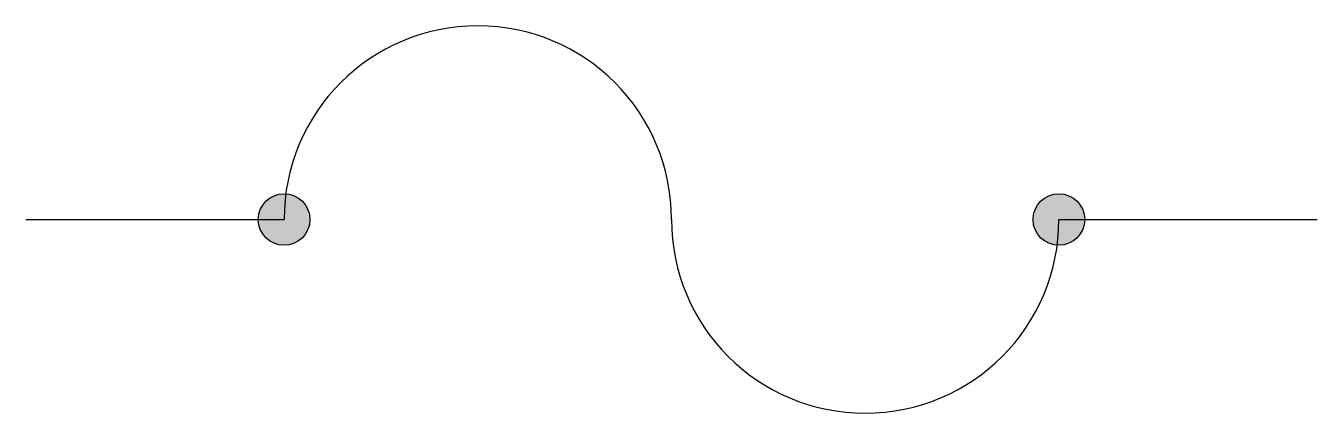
# Model space of a CAD drawing. Header units: millimetres. Extents: x 0 to 100, y -15 to 15.
import ezdxf

# ---------------------------------------------------------------- set-up
doc = ezdxf.new("R2010")
doc.units = ezdxf.units.MM
doc.layers.get('0').update_dxf_attribs({"lineweight": 25, "true_color": 0xffffff})

msp = doc.modelspace()

# ---------------------------------------------------------------- hatches: boundary and pattern name
h = msp.add_hatch(color=256)
edge = h.paths.add_edge_path()
edge.add_arc((20, 0), 2, 0, 360)
h = msp.add_hatch(color=256)
edge = h.paths.add_edge_path()
edge.add_arc((80, 0), 2, 0, 360)

# ---------------------------------------------------------------- linework, layer by layer
for p, q in [((0, 0), (20, 0)), ((80, 0), (100, 0))]:
    msp.add_line(p, q)
for centre in [(20, 0), (80, 0)]:
    msp.add_circle(centre, 2)
for centre, start, end in [((35, 0), 0, 180), ((65, 0), 180, 0)]:
    msp.add_arc(centre, 15, start, end)

doc.saveas('drawing.dxf')
